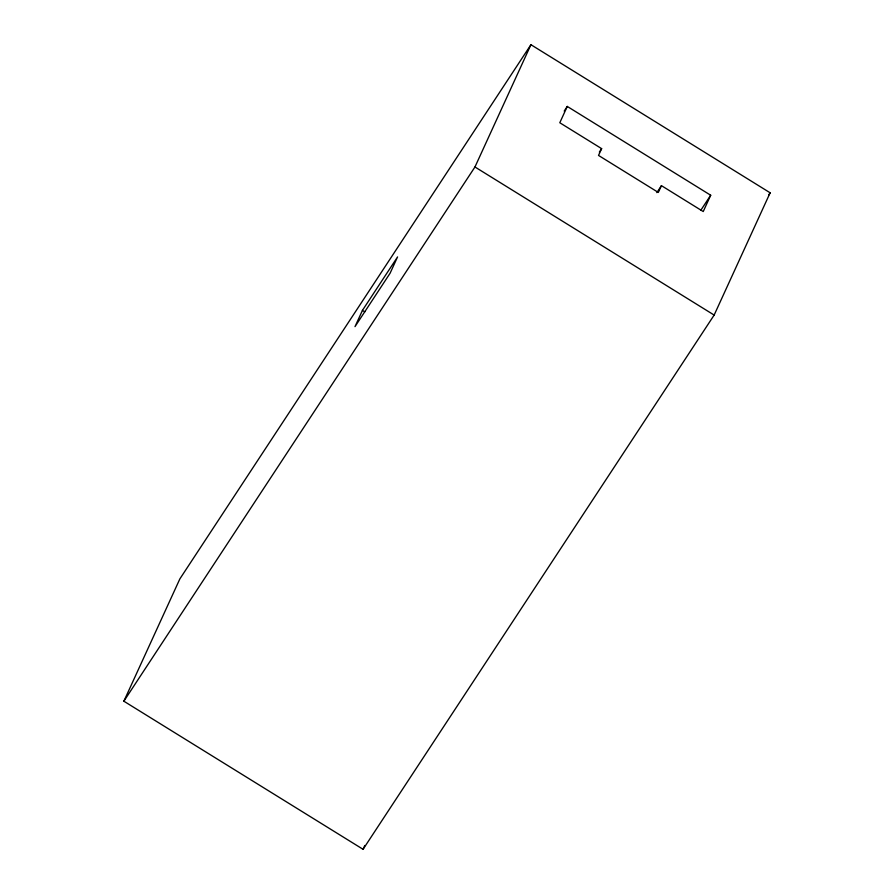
<?xml version="1.0" encoding="UTF-8"?>
<svg xmlns="http://www.w3.org/2000/svg" width="894" height="894" viewBox="0 0 894 894"><rect width="100%" height="100%" fill="white"/><g stroke="black" fill="none" stroke-linecap="round" stroke-linejoin="round"><path stroke-width="1.34" d="M123.864 701.209L179.862 578.899L530.935 44.7L770.136 192.791L714.15 315.068L363.065 849.3L123.864 701.209L474.96 166.977L530.935 44.7M362.45 310.363L354.996 326.645L390.097 273.218L397.562 256.924L362.45 310.363L364.819 311.827M567.265 106.431L559.8 122.746L601.64 148.639L598.522 155.422L658.33 192.445L661.437 185.65L703.232 211.543L710.696 195.238L567.265 106.431L564.203 111.091M363.065 849.3L364.786 845.512M599.349 152.125L601.64 148.639M656.866 192.623L661.437 185.65M700.751 210.369L710.696 195.238M768.605 195.115L770.136 192.791M474.96 166.977L714.15 315.068"/></g></svg>
